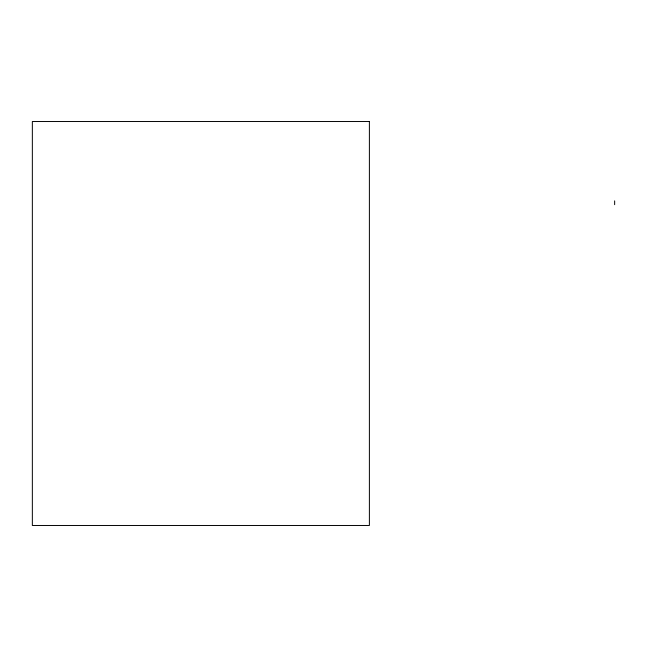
<?xml version="1.0" encoding="UTF-8"?>
<svg xmlns="http://www.w3.org/2000/svg" width="647" height="647" viewBox="0 0 647 647"><rect width="100%" height="100%" fill="white"/><g stroke="black" fill="none" stroke-linecap="round" stroke-linejoin="round"><path stroke-width="0.97" d="M614.65 200.869L614.65 204.67M369.388 121.523L32.35 121.523L32.35 525.477L369.388 525.477L369.388 121.523"/></g></svg>
